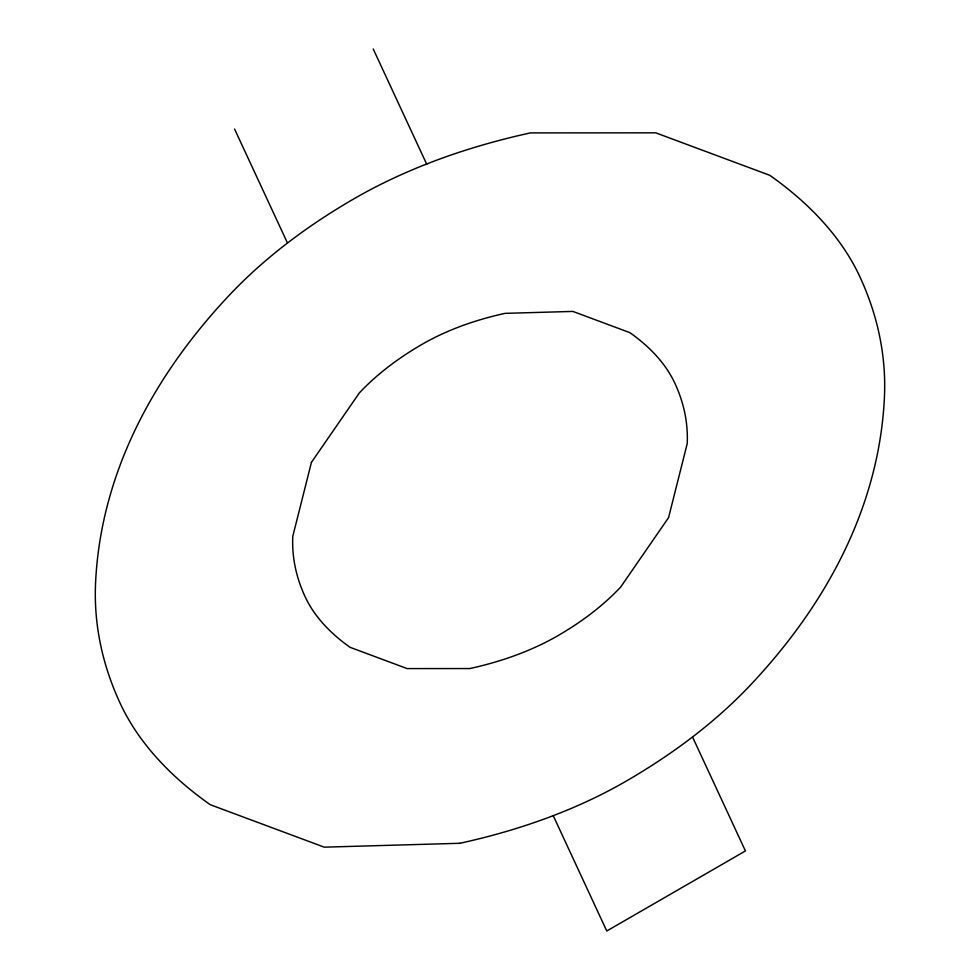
<?xml version="1.0" encoding="UTF-8"?>
<svg xmlns="http://www.w3.org/2000/svg" width="980" height="980" viewBox="0 0 980 980"><rect width="100%" height="100%" fill="white"/><g stroke="black" fill="none" stroke-linecap="round" stroke-linejoin="round"><path stroke-width="1.47" d="M373.233 49L426.766 164.334M692.529 736.972L745.425 850.946L606.767 931L553.235 815.666M234.575 129.054L287.471 243.028M311.42 462.376L292.787 536.342A365.92 211.264 0 0 0 305.123 596.734A233.644 134.897 0 0 0 350.117 647.339L407.116 668.581L469.763 668.556A248.087 143.227 0 0 0 557.669 635.812A365.92 211.264 0 0 0 620.659 587.069L668.581 517.624L687.213 443.658A365.92 211.264 0 0 0 674.877 383.266A233.644 134.897 0 0 0 629.883 332.661L572.884 311.42L505.117 313.355A233.644 134.897 0 0 0 422.331 344.188A365.92 211.264 0 0 0 359.341 392.931L311.42 462.376M459.767 843.29L324.245 847.161L210.222 804.69A467.288 269.782 0 0 1 120.246 703.481A731.852 422.527 0 0 1 95.575 582.684A1105.624 638.323 0 0 1 228.683 295.874A731.852 422.527 0 0 1 354.662 198.389A496.174 286.466 0 0 1 530.474 132.9L655.755 132.839L769.778 175.31A467.288 269.782 0 0 1 859.754 276.519A731.852 422.527 0 0 1 884.426 397.317A1105.624 638.323 0 0 1 751.317 684.126A731.852 422.527 0 0 1 625.338 781.611A467.288 269.782 0 0 1 459.767 843.29"/></g></svg>
